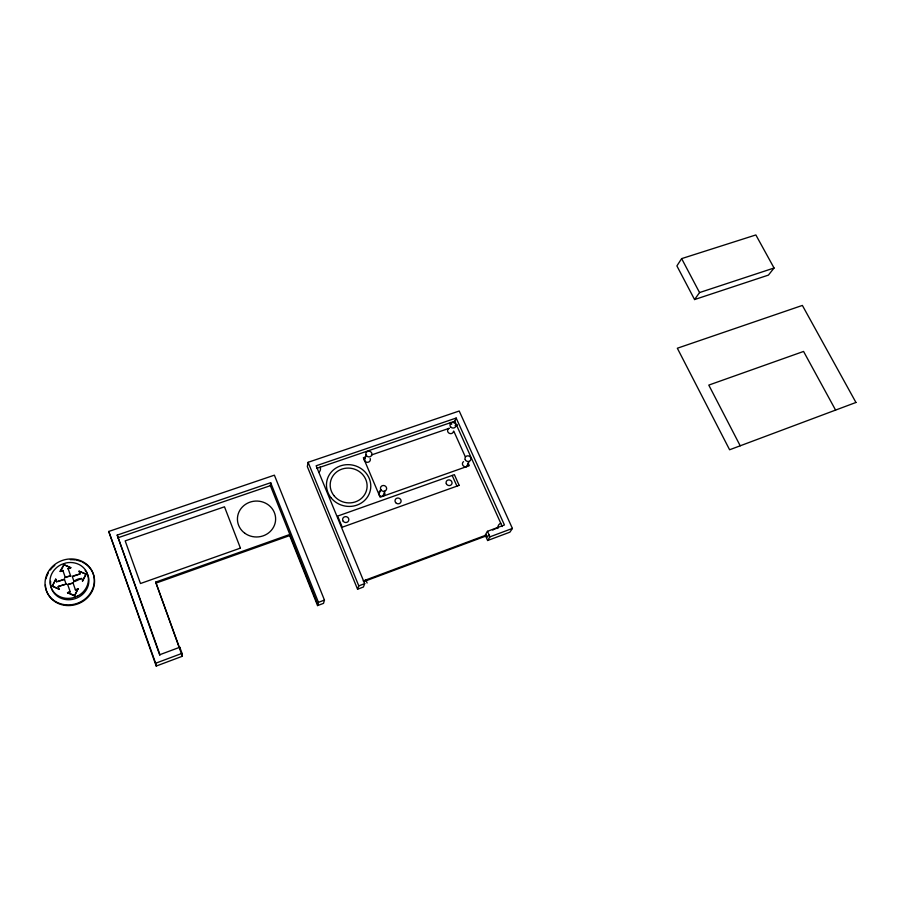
<?xml version="1.0" encoding="UTF-8"?>
<svg xmlns="http://www.w3.org/2000/svg" width="901" height="901" viewBox="0 0 901 901"><rect width="100%" height="100%" fill="white"/><g stroke="black" fill="none" stroke-linecap="round" stroke-linejoin="round"><path stroke-width="1.35" d="M317.816 604.616L270.379 485.662L270.683 482.711L117.198 535.093L159.837 655.365M117.198 535.093L159.928 654.655L179.795 647.256L182.013 653.371L182.362 656.255L156.222 666.053L108.751 531.455L274.388 475.176L324.45 600.089L323.527 603.355L317.557 605.585L289.66 535.599L289.84 534.462L155.693 582.114L178.578 645.814M485.177 535.025L487.621 540.51L509.91 532.164L512.399 528.437L459.217 411.014L308.097 462.303L307.331 466.628L357.562 589.22L363.407 587.024L364.691 583.657L316.138 465.783L456.165 418.053L504.436 524.99L487.464 531.308L485.864 533.921L487.328 537.21L488.95 534.62M317.557 605.585L318.436 602.341L270.683 482.711M364.511 460.411L366.054 455.016M378.972 494.503L380.684 489.423M382.959 496.226L384.716 491.169M357.562 589.22L358.789 585.853L308.097 462.303M502.24 526.533L454.791 421.24L456.165 418.053M466.583 466.628L469.184 461.357M67.609 592.858L70.098 591.585L67.609 592.858L74.524 595.831L77.993 588.826L74.524 595.831L74.929 597.036M73.612 576.144L80.02 573.926L79.063 571.178L85.933 574.128L82.487 581.089L86.057 574.489L87.352 574.038M58.205 586.461L66.1 584.118L58.205 586.461L59.173 589.22L52.258 586.247L55.761 579.253L52.258 586.247L50.929 586.709M60.198 571.189L62.969 570.648L60.198 571.189L63.825 564.612L70.683 567.562L68.206 568.835L70.683 567.562M60.344 571.549L63.363 566.076M487.621 540.51L489.941 536.838L512.399 528.437M681.64 258.621L676.888 265.896L694.57 299.549L768.418 275.109L774.06 268.014L755.86 234.947L681.64 258.621L699.548 292.566L694.57 299.549M457.404 425.058L456.3 425.497A4.753 4.325 23.4 0 1 455.095 425.644M156.222 666.053L155.625 663.249L182.013 653.371M318.436 602.341L324.45 600.089M363.216 580.942L486.349 535.014L485.673 536.118L363.846 581.584M358.789 585.853L364.691 583.657M155.862 583.161L289.66 535.599M456.694 425.452L457.291 425.249M75.369 589.738L77.993 588.826M81.541 578.341C62.665 587.857 83.692 573.092 82.487 581.089M67.688 584.512L73.071 583.026L67.688 584.512L70.244 591.934M70.616 575.852L65.221 577.304L70.616 575.852L68.071 568.463M56.572 581.652L64.467 579.32L58.013 581.562M73.972 581.37L72.193 576.235L80.02 573.926M117.84 537.807L270.379 485.662M365.254 457.089L363.373 457.731L380.132 497.228L469.297 465.671L468.103 463.013A3.007 2.771 26.1 0 1 466.808 466.538A3.007 2.771 26.1 0 1 462.923 465.378A3.007 2.771 26.1 0 1 463.542 461.661M371.471 454.96L449.362 428.245A2.985 2.726 23.3 0 0 447.662 431.32A2.985 2.726 23.3 0 0 450.703 433.629A2.985 2.726 23.3 0 0 453.462 431.354M316.701 468.407L454.791 421.24M699.548 292.566L774.06 268.014M63.825 564.612L70.83 567.934M52.1 585.898L59.173 589.22M67.462 592.509L74.389 595.482M835.587 410.09L803.568 351.446L708.783 385.099L740.217 445.804M450.342 422.355L450.883 423.425A4.753 4.325 23.4 0 0 451.694 424.337M453.811 431.196L465.243 456.649M487.464 531.308L489.941 536.838M452.178 475.435L456.942 486.146M365.705 579.58L367.112 583.003M155.693 582.114L180.054 649.317L179.795 647.256M179.524 648.427L182.362 656.255M108.751 531.455L155.625 663.249M79.063 571.178L85.933 574.128M72.936 582.677L75.493 590.087M63.554 563.789L63.96 564.972M62.822 570.277L65.368 577.665M64.32 578.96L66.1 584.118M55.761 579.253L56.729 582.012M320.069 467.011L320.441 468.171A4.956 4.606 8.8 0 1 318.672 472.451M492.836 530.216A2.703 0.563 -24.2 0 1 493.151 529.946M494.153 529.315A2.703 0.563 -24.2 0 1 496.609 528.335A2.703 0.563 -24.2 0 1 497.6 528.482M384.637 492.498A3.075 2.883 17.6 0 1 383.207 496.124A3.075 2.883 17.6 0 1 379.22 494.953A3.075 2.883 17.6 0 1 379.952 491.124M498.005 528.065A4.888 4.55 34 0 1 500.776 523.267M370.142 458.474A3.052 2.838 15.2 0 1 368.712 462.033A3.052 2.838 15.2 0 1 364.747 460.861A3.052 2.838 15.2 0 1 365.502 457.111M82.487 562.19A24.868 22.671 -20.8 0 1 82.52 601.62A24.868 22.671 -20.8 0 1 45.377 584.839M45.996 578.825A24.868 22.671 -20.8 0 1 48.249 573.092M50.332 569.939A24.868 22.671 -20.8 0 1 51.976 568.013M52.877 567.112A24.868 22.671 -20.8 0 1 54.826 565.423M70.312 559.69A24.868 22.671 -20.8 0 1 75.391 559.971M76.63 560.185A24.868 22.671 -20.8 0 1 81.383 561.672M85.178 570.423A19.383 17.66 -20.7 0 1 74.817 598.782A19.383 17.66 -20.7 0 1 50.636 581.258M855.95 402.465L729.607 449.768L677.338 348.236L802.374 305.428L855.95 402.465M459.138 485.357L342.234 527.209L337.65 516.082L454.374 474.658L459.138 485.357M240.421 548.112L140.477 583.521L125.183 540.882L224.484 506.801L240.421 548.112M77.34 596.192L72.531 597.881A19.45 17.716 -20.6 0 1 51.672 588.916L50.197 584.512A19.45 17.716 -20.6 0 1 61.167 564.612L65.942 562.967A19.45 17.716 -20.6 0 1 86.597 571.865L88.118 576.212A19.45 17.716 -20.6 0 1 77.34 596.192M343.236 521.296A3.12 2.951 12.4 0 0 348.586 520.812A3.12 2.951 12.4 0 0 345.365 516.622A3.12 2.951 12.4 0 0 343.236 521.296M446.322 483.724A3.03 2.816 25.4 0 0 451.469 484.569A3.03 2.816 25.4 0 0 449.408 479.929A3.03 2.816 25.4 0 0 446.322 483.724M395.64 502.6A3.075 2.883 20 0 0 400.877 502.139A3.075 2.883 20 0 0 397.656 498.028A3.075 2.883 20 0 0 395.64 502.6M450.613 426.849A3.018 2.748 23.3 0 0 455.715 426.466A3.018 2.748 23.3 0 0 452.505 422.479A3.018 2.748 23.3 0 0 450.613 426.849M465.231 459.656A3.041 2.793 26.1 0 0 470.39 460.512A3.041 2.793 26.1 0 0 468.306 455.883A3.041 2.793 26.1 0 0 465.231 459.656M366.459 455.681A3.086 2.861 15.3 0 0 371.73 455.264A3.086 2.861 15.3 0 0 368.52 451.176A3.086 2.861 15.3 0 0 366.459 455.681M381.089 490.099A3.108 2.906 17.7 0 0 386.394 489.648A3.108 2.906 17.7 0 0 383.15 485.493A3.108 2.906 17.7 0 0 381.089 490.099M244.914 533.313A19.112 17.975 -1 0 0 275.469 521.307A19.112 17.975 -1 0 0 249.183 502.443A19.112 17.975 -1 0 0 244.914 533.313M330.937 497.656A22.232 20.824 12.9 0 0 369.038 494.221A22.232 20.824 12.9 0 0 345.883 464.736A22.232 20.824 12.9 0 0 330.937 497.656M333.899 495.584A18.527 17.356 12.9 0 0 365.648 492.746A18.527 17.356 12.9 0 0 346.378 468.16A18.527 17.356 12.9 0 0 333.899 495.584M64.41 604.65A24.913 22.705 -20.7 0 0 93.175 573.622A24.913 22.705 -20.7 0 0 51.47 567.506A24.913 22.705 -20.7 0 0 64.41 604.65"/></g></svg>
